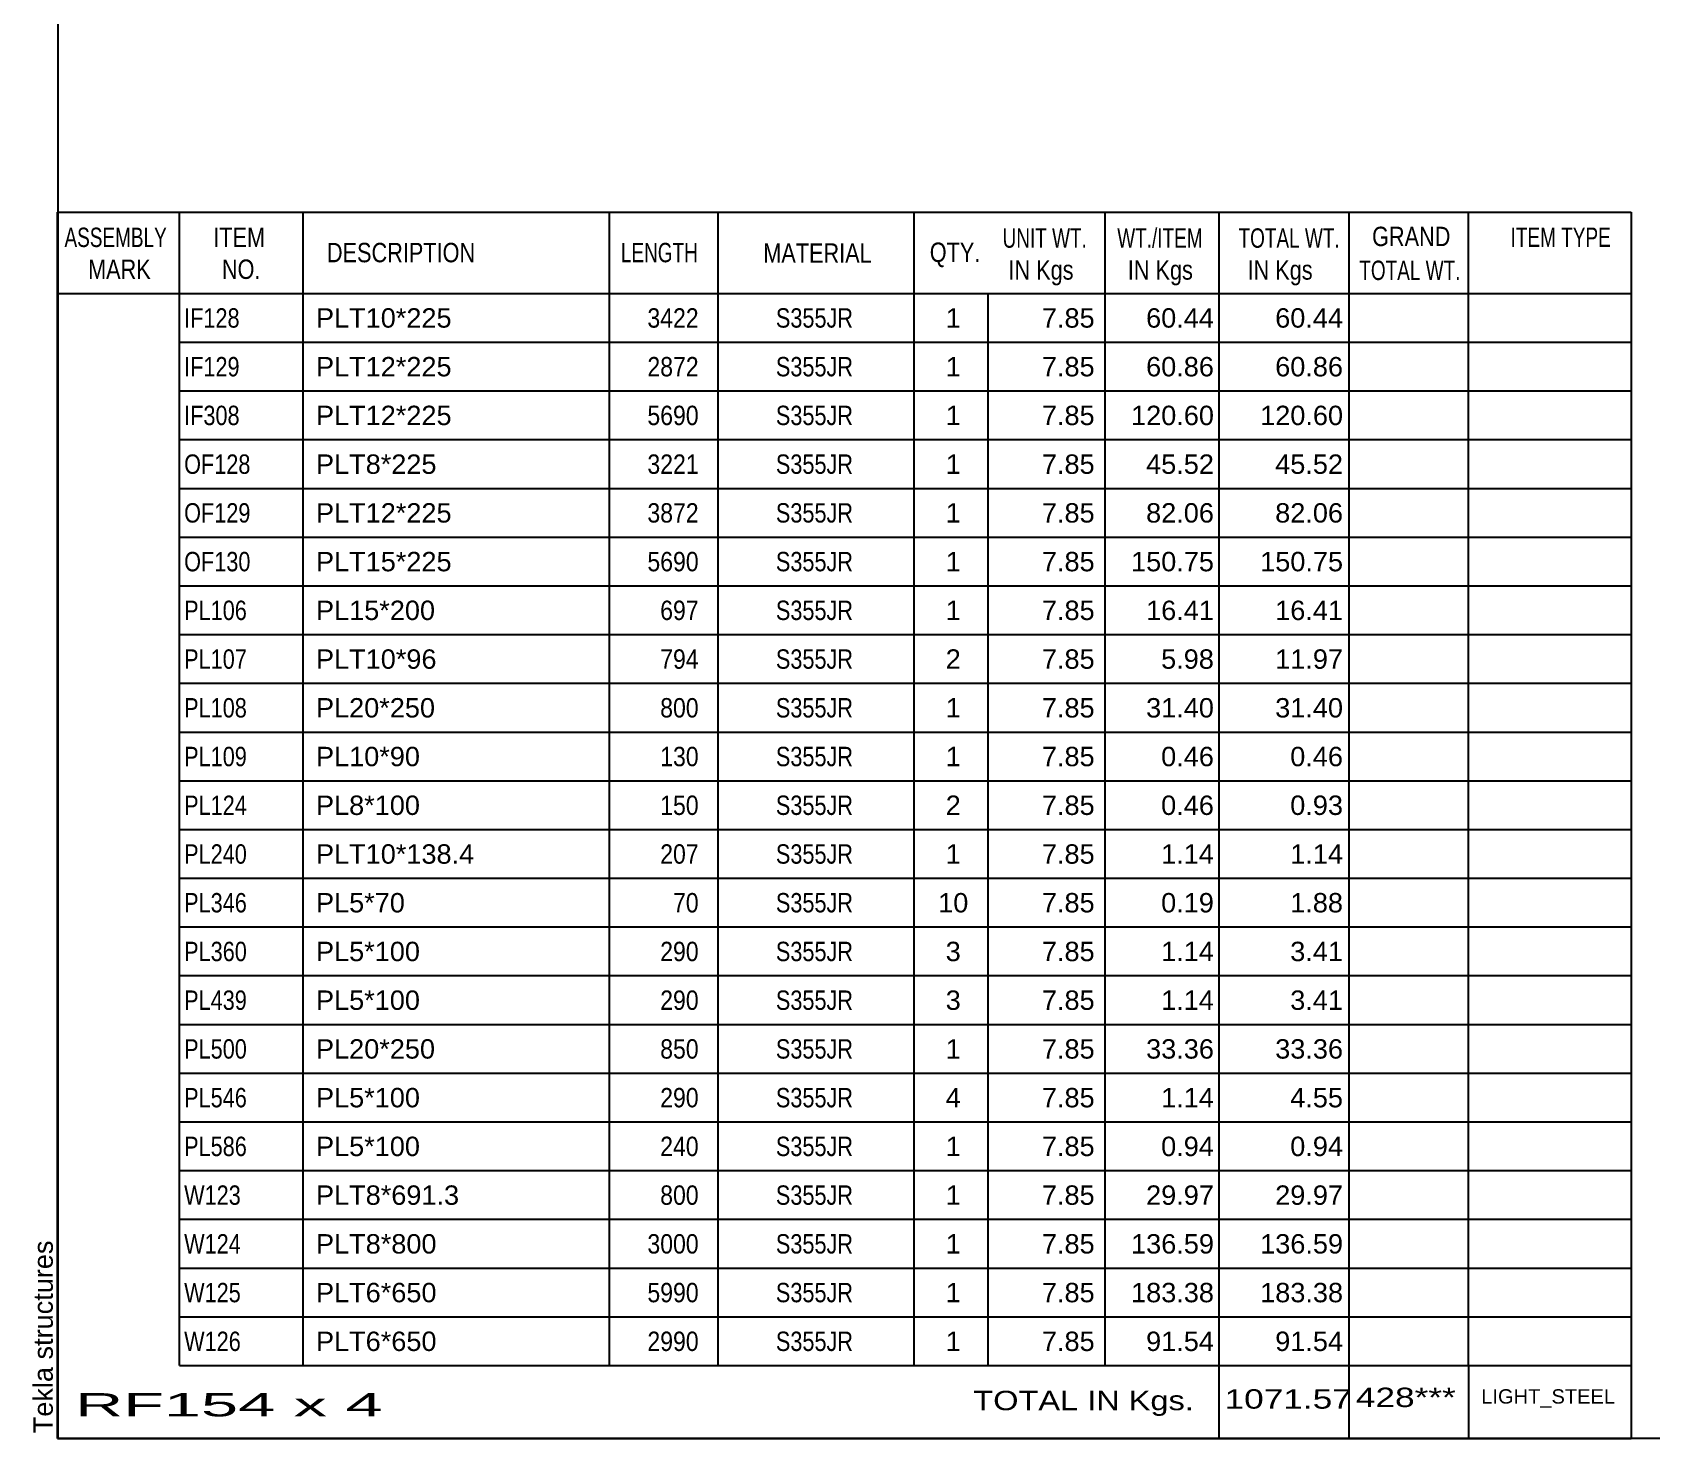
# Model space of a CAD drawing. Header units: millimetres. Extents: x -1024 to -622, y -183 to 94.
# Drawn here: x -1024.5 to -865, y -183.5 to -44.9 of the extents above; entities that cross this region are included whole.
import ezdxf

# ---------------------------------------------------------------- set-up
doc = ezdxf.new("R2010")
doc.units = ezdxf.units.MM
doc.styles.add('Arial', font='ARIAL.TTF', dxfattribs={"height": 0.2})

# ---------------------------------------------------------------- blocks, each defined once
blk = doc.blocks.new('Unknown-624476722-1210')
at = {"color": 5, "linetype": 'Continuous'}
for p, q in [((-1021.94, 93.57), (-1021.94, -183.43)), ((-1021.94, -183.43), (-621.94, -183.43))]:
    blk.add_line(p, q, dxfattribs=at)
at = {"color": 174, "linetype": 'Continuous', "style": 'Arial'}
blk.add_text('Tekla structures', height=1.9102, rotation=90, dxfattribs=at).set_placement((-1022.44, -182.93))
blk = doc.blocks.new('CBS_BOM-624476722-7347')
at = {"color": 7, "linetype": 'Continuous'}
for p, q in [((-1021.97, -70.66), (-1021.97, -62.66)), ((-1021.97, -62.66), (-867.05, -62.66)), ((-1009.97, -70.66), (-1009.97, -62.66)), ((-997.78, -70.66), (-997.78, -62.66)), ((-967.62, -70.66), (-967.62, -62.66)), ((-956.94, -70.66), (-956.94, -62.66)), ((-937.62, -70.66), (-937.62, -62.66)), ((-918.82, -70.66), (-918.82, -62.66)), ((-907.61, -70.66), (-907.61, -62.66)), ((-894.82, -70.66), (-894.82, -62.66)), ((-883.07, -70.66), (-883.07, -62.66)), ((-867.05, -62.67), (-867.05, -70.65)), ((-1021.97, -70.66), (-867.05, -70.66)), ((-1021.97, -75.46), (-1021.97, -70.66)), ((-1009.97, -75.46), (-1009.97, -70.66)), ((-997.78, -75.46), (-997.78, -70.66)), ((-967.62, -75.46), (-967.62, -70.66)), ((-956.94, -75.46), (-956.94, -70.66)), ((-937.62, -75.46), (-937.62, -70.66)), ((-930.36, -75.46), (-930.36, -70.66)), ((-918.82, -75.46), (-918.82, -70.66)), ((-907.61, -75.46), (-907.61, -70.66)), ((-894.82, -75.46), (-894.82, -70.66)), ((-883.05, -75.46), (-883.05, -70.66)), ((-867.05, -70.67), (-867.05, -75.46)), ((-1021.97, -80.26), (-1021.97, -75.46)), ((-1009.97, -75.46), (-867.05, -75.46)), ((-1009.97, -80.26), (-1009.97, -75.46)), ((-997.78, -80.26), (-997.78, -75.46)), ((-967.62, -80.26), (-967.62, -75.46)), ((-956.94, -80.26), (-956.94, -75.46)), ((-937.62, -80.26), (-937.62, -75.46)), ((-930.36, -80.26), (-930.36, -75.46)), ((-918.82, -80.26), (-918.82, -75.46)), ((-907.61, -80.26), (-907.61, -75.46)), ((-894.82, -80.26), (-894.82, -75.46)), ((-883.05, -80.26), (-883.05, -75.46)), ((-867.05, -75.47), (-867.05, -80.26)), ((-1021.97, -85.06), (-1021.97, -80.26)), ((-1009.97, -80.26), (-867.05, -80.26)), ((-1009.97, -85.06), (-1009.97, -80.26)), ((-997.78, -85.06), (-997.78, -80.26)), ((-967.62, -85.06), (-967.62, -80.26)), ((-956.94, -85.06), (-956.94, -80.26)), ((-937.62, -85.06), (-937.62, -80.26)), ((-930.36, -85.06), (-930.36, -80.26)), ((-918.82, -85.06), (-918.82, -80.26)), ((-907.61, -85.06), (-907.61, -80.26)), ((-894.82, -85.06), (-894.82, -80.26)), ((-883.05, -85.06), (-883.05, -80.26)), ((-867.05, -80.27), (-867.05, -85.06)), ((-1021.97, -89.86), (-1021.97, -85.06)), ((-1009.97, -85.06), (-867.05, -85.06)), ((-1009.97, -89.86), (-1009.97, -85.06)), ((-997.78, -89.86), (-997.78, -85.06)), ((-967.62, -89.86), (-967.62, -85.06)), ((-956.94, -89.86), (-956.94, -85.06)), ((-937.62, -89.86), (-937.62, -85.06)), ((-930.36, -89.86), (-930.36, -85.06)), ((-918.82, -89.86), (-918.82, -85.06)), ((-907.61, -89.86), (-907.61, -85.06)), ((-894.82, -89.86), (-894.82, -85.06)), ((-883.05, -89.86), (-883.05, -85.06)), ((-867.05, -85.07), (-867.05, -89.86)), ((-1021.97, -94.66), (-1021.97, -89.86)), ((-1009.97, -89.86), (-867.05, -89.86)), ((-1009.97, -94.66), (-1009.97, -89.86)), ((-997.78, -94.66), (-997.78, -89.86)), ((-967.62, -94.66), (-967.62, -89.86)), ((-956.94, -94.66), (-956.94, -89.86)), ((-937.62, -94.66), (-937.62, -89.86)), ((-930.36, -94.66), (-930.36, -89.86)), ((-918.82, -94.66), (-918.82, -89.86)), ((-907.61, -94.66), (-907.61, -89.86)), ((-894.82, -94.66), (-894.82, -89.86)), ((-883.05, -94.66), (-883.05, -89.86)), ((-867.05, -89.87), (-867.05, -94.66)), ((-1021.97, -99.46), (-1021.97, -94.66)), ((-1009.97, -94.66), (-867.05, -94.66)), ((-1009.97, -99.46), (-1009.97, -94.66)), ((-997.78, -99.46), (-997.78, -94.66)), ((-967.62, -99.46), (-967.62, -94.66)), ((-956.94, -99.46), (-956.94, -94.66)), ((-937.62, -99.46), (-937.62, -94.66)), ((-930.36, -99.46), (-930.36, -94.66)), ((-918.82, -99.46), (-918.82, -94.66)), ((-907.61, -99.46), (-907.61, -94.66)), ((-894.82, -99.46), (-894.82, -94.66)), ((-883.05, -99.46), (-883.05, -94.66)), ((-867.05, -94.67), (-867.05, -99.46)), ((-1021.97, -104.26), (-1021.97, -99.46)), ((-1009.97, -99.46), (-867.05, -99.46)), ((-1009.97, -104.26), (-1009.97, -99.46)), ((-997.78, -104.26), (-997.78, -99.46)), ((-967.62, -104.26), (-967.62, -99.46)), ((-956.94, -104.26), (-956.94, -99.46)), ((-937.62, -104.26), (-937.62, -99.46)), ((-930.36, -104.26), (-930.36, -99.46)), ((-918.82, -104.26), (-918.82, -99.46)), ((-907.61, -104.26), (-907.61, -99.46)), ((-894.82, -104.26), (-894.82, -99.46)), ((-883.05, -104.26), (-883.05, -99.46)), ((-867.05, -99.47), (-867.05, -104.26)), ((-1021.97, -109.06), (-1021.97, -104.26)), ((-1009.97, -104.26), (-867.05, -104.26)), ((-1009.97, -109.06), (-1009.97, -104.26)), ((-997.78, -109.06), (-997.78, -104.26)), ((-967.62, -109.06), (-967.62, -104.26)), ((-956.94, -109.06), (-956.94, -104.26)), ((-937.62, -109.06), (-937.62, -104.26)), ((-930.36, -109.06), (-930.36, -104.26)), ((-918.82, -109.06), (-918.82, -104.26)), ((-907.61, -109.06), (-907.61, -104.26)), ((-894.82, -109.06), (-894.82, -104.26)), ((-883.05, -109.06), (-883.05, -104.26)), ((-867.05, -104.27), (-867.05, -109.06)), ((-1021.97, -113.86), (-1021.97, -109.06)), ((-1009.97, -109.06), (-867.05, -109.06)), ((-1009.97, -113.86), (-1009.97, -109.06)), ((-997.78, -113.86), (-997.78, -109.06)), ((-967.62, -113.86), (-967.62, -109.06)), ((-956.94, -113.86), (-956.94, -109.06)), ((-937.62, -113.86), (-937.62, -109.06)), ((-930.36, -113.86), (-930.36, -109.06)), ((-918.82, -113.86), (-918.82, -109.06)), ((-907.61, -113.86), (-907.61, -109.06)), ((-894.82, -113.86), (-894.82, -109.06)), ((-883.05, -113.86), (-883.05, -109.06)), ((-867.05, -109.07), (-867.05, -113.86)), ((-1021.97, -118.66), (-1021.97, -113.86)), ((-1009.97, -113.86), (-867.05, -113.86)), ((-1009.97, -118.66), (-1009.97, -113.86)), ((-997.78, -118.66), (-997.78, -113.86)), ((-967.62, -118.66), (-967.62, -113.86)), ((-956.94, -118.66), (-956.94, -113.86)), ((-937.62, -118.66), (-937.62, -113.86)), ((-930.36, -118.66), (-930.36, -113.86)), ((-918.82, -118.66), (-918.82, -113.86)), ((-907.61, -118.66), (-907.61, -113.86)), ((-894.82, -118.66), (-894.82, -113.86)), ((-883.05, -118.66), (-883.05, -113.86)), ((-867.05, -113.87), (-867.05, -118.66)), ((-1021.97, -123.46), (-1021.97, -118.66)), ((-1009.97, -118.66), (-867.05, -118.66)), ((-1009.97, -123.46), (-1009.97, -118.66)), ((-997.78, -123.46), (-997.78, -118.66)), ((-967.62, -123.46), (-967.62, -118.66)), ((-956.94, -123.46), (-956.94, -118.66)), ((-937.62, -123.46), (-937.62, -118.66)), ((-930.36, -123.46), (-930.36, -118.66)), ((-918.82, -123.46), (-918.82, -118.66)), ((-907.61, -123.46), (-907.61, -118.66)), ((-894.82, -123.46), (-894.82, -118.66)), ((-883.05, -123.46), (-883.05, -118.66)), ((-867.05, -118.67), (-867.05, -123.46)), ((-1021.97, -128.26), (-1021.97, -123.46)), ((-1009.97, -123.46), (-867.05, -123.46)), ((-1009.97, -128.26), (-1009.97, -123.46)), ((-997.78, -128.26), (-997.78, -123.46)), ((-967.62, -128.26), (-967.62, -123.46)), ((-956.94, -128.26), (-956.94, -123.46)), ((-937.62, -128.26), (-937.62, -123.46)), ((-930.36, -128.26), (-930.36, -123.46)), ((-918.82, -128.26), (-918.82, -123.46)), ((-907.61, -128.26), (-907.61, -123.46)), ((-894.82, -128.26), (-894.82, -123.46)), ((-883.05, -128.26), (-883.05, -123.46)), ((-867.05, -123.47), (-867.05, -128.26)), ((-1021.97, -133.06), (-1021.97, -128.26)), ((-1009.97, -128.26), (-867.05, -128.26)), ((-1009.97, -133.06), (-1009.97, -128.26)), ((-997.78, -133.06), (-997.78, -128.26)), ((-967.62, -133.06), (-967.62, -128.26)), ((-956.94, -133.06), (-956.94, -128.26)), ((-937.62, -133.06), (-937.62, -128.26)), ((-930.36, -133.06), (-930.36, -128.26)), ((-918.82, -133.06), (-918.82, -128.26)), ((-907.61, -133.06), (-907.61, -128.26)), ((-894.82, -133.06), (-894.82, -128.26)), ((-883.05, -133.06), (-883.05, -128.26)), ((-867.05, -128.27), (-867.05, -133.06)), ((-1021.97, -137.86), (-1021.97, -133.06)), ((-1009.97, -133.06), (-867.05, -133.06)), ((-1009.97, -137.86), (-1009.97, -133.06)), ((-997.78, -137.86), (-997.78, -133.06)), ((-967.62, -137.86), (-967.62, -133.06)), ((-956.94, -137.86), (-956.94, -133.06)), ((-937.62, -137.86), (-937.62, -133.06)), ((-930.36, -137.86), (-930.36, -133.06)), ((-918.82, -137.86), (-918.82, -133.06)), ((-907.61, -137.86), (-907.61, -133.06)), ((-894.82, -137.86), (-894.82, -133.06)), ((-883.05, -137.86), (-883.05, -133.06)), ((-867.05, -133.07), (-867.05, -137.86)), ((-1021.97, -142.66), (-1021.97, -137.86)), ((-1009.97, -137.86), (-867.05, -137.86)), ((-1009.97, -142.66), (-1009.97, -137.86)), ((-997.78, -142.66), (-997.78, -137.86)), ((-967.62, -142.66), (-967.62, -137.86)), ((-956.94, -142.66), (-956.94, -137.86)), ((-937.62, -142.66), (-937.62, -137.86)), ((-930.36, -142.66), (-930.36, -137.86)), ((-918.82, -142.66), (-918.82, -137.86)), ((-907.61, -142.66), (-907.61, -137.86)), ((-894.82, -142.66), (-894.82, -137.86)), ((-883.05, -142.66), (-883.05, -137.86)), ((-867.05, -137.87), (-867.05, -142.66)), ((-1021.97, -147.46), (-1021.97, -142.66)), ((-1009.97, -142.66), (-867.05, -142.66)), ((-1009.97, -147.46), (-1009.97, -142.66)), ((-997.78, -147.46), (-997.78, -142.66)), ((-967.62, -147.46), (-967.62, -142.66)), ((-956.94, -147.46), (-956.94, -142.66)), ((-937.62, -147.46), (-937.62, -142.66)), ((-930.36, -147.46), (-930.36, -142.66)), ((-918.82, -147.46), (-918.82, -142.66)), ((-907.61, -147.46), (-907.61, -142.66)), ((-894.82, -147.46), (-894.82, -142.66)), ((-883.05, -147.46), (-883.05, -142.66)), ((-867.05, -142.67), (-867.05, -147.46)), ((-1021.97, -152.26), (-1021.97, -147.46)), ((-1009.97, -147.46), (-867.05, -147.46)), ((-1009.97, -152.26), (-1009.97, -147.46)), ((-997.78, -152.26), (-997.78, -147.46)), ((-967.62, -152.26), (-967.62, -147.46)), ((-956.94, -152.26), (-956.94, -147.46)), ((-937.62, -152.26), (-937.62, -147.46)), ((-930.36, -152.26), (-930.36, -147.46)), ((-918.82, -152.26), (-918.82, -147.46)), ((-907.61, -152.26), (-907.61, -147.46)), ((-894.82, -152.26), (-894.82, -147.46)), ((-883.05, -152.26), (-883.05, -147.46)), ((-867.05, -147.47), (-867.05, -152.26)), ((-1021.97, -157.06), (-1021.97, -152.26)), ((-1009.97, -152.26), (-867.05, -152.26)), ((-1009.97, -157.06), (-1009.97, -152.26)), ((-997.78, -157.06), (-997.78, -152.26)), ((-967.62, -157.06), (-967.62, -152.26)), ((-956.94, -157.06), (-956.94, -152.26)), ((-937.62, -157.06), (-937.62, -152.26)), ((-930.36, -157.06), (-930.36, -152.26)), ((-918.82, -157.06), (-918.82, -152.26)), ((-907.61, -157.06), (-907.61, -152.26)), ((-894.82, -157.06), (-894.82, -152.26)), ((-883.05, -157.06), (-883.05, -152.26)), ((-867.05, -152.27), (-867.05, -157.06)), ((-1021.97, -161.86), (-1021.97, -157.06)), ((-1009.97, -157.06), (-867.05, -157.06)), ((-1009.97, -161.86), (-1009.97, -157.06)), ((-997.78, -161.86), (-997.78, -157.06)), ((-967.62, -161.86), (-967.62, -157.06)), ((-956.94, -161.86), (-956.94, -157.06)), ((-937.62, -161.86), (-937.62, -157.06)), ((-930.36, -161.86), (-930.36, -157.06)), ((-918.82, -161.86), (-918.82, -157.06)), ((-907.61, -161.86), (-907.61, -157.06)), ((-894.82, -161.86), (-894.82, -157.06)), ((-883.05, -161.86), (-883.05, -157.06)), ((-867.05, -157.07), (-867.05, -161.86)), ((-1021.97, -166.66), (-1021.97, -161.86)), ((-1009.97, -161.86), (-867.05, -161.86)), ((-1009.97, -166.66), (-1009.97, -161.86)), ((-997.78, -166.66), (-997.78, -161.86)), ((-967.62, -166.66), (-967.62, -161.86)), ((-956.94, -166.66), (-956.94, -161.86)), ((-937.62, -166.66), (-937.62, -161.86)), ((-930.36, -166.66), (-930.36, -161.86)), ((-918.82, -166.66), (-918.82, -161.86)), ((-907.61, -166.66), (-907.61, -161.86)), ((-894.82, -166.66), (-894.82, -161.86)), ((-883.05, -166.66), (-883.05, -161.86)), ((-867.05, -161.87), (-867.05, -166.66)), ((-1021.97, -171.46), (-1021.97, -166.66)), ((-1009.97, -166.66), (-867.05, -166.66)), ((-1009.97, -171.46), (-1009.97, -166.66)), ((-997.78, -171.46), (-997.78, -166.66)), ((-967.62, -171.46), (-967.62, -166.66)), ((-956.94, -171.46), (-956.94, -166.66)), ((-937.62, -171.46), (-937.62, -166.66)), ((-930.36, -171.46), (-930.36, -166.66)), ((-918.82, -171.46), (-918.82, -166.66)), ((-907.61, -171.46), (-907.61, -166.66)), ((-894.82, -171.46), (-894.82, -166.66)), ((-883.05, -171.46), (-883.05, -166.66)), ((-867.05, -166.67), (-867.05, -171.46)), ((-1021.97, -176.26), (-1021.97, -171.46)), ((-1009.97, -171.46), (-867.05, -171.46)), ((-1009.97, -176.26), (-1009.97, -171.46)), ((-997.78, -176.26), (-997.78, -171.46)), ((-967.62, -176.26), (-967.62, -171.46)), ((-956.94, -176.26), (-956.94, -171.46)), ((-937.62, -176.26), (-937.62, -171.46)), ((-930.36, -176.26), (-930.36, -171.46)), ((-918.82, -176.26), (-918.82, -171.46)), ((-907.61, -176.26), (-907.61, -171.46)), ((-894.82, -176.26), (-894.82, -171.46)), ((-883.05, -176.26), (-883.05, -171.46)), ((-867.05, -171.47), (-867.05, -176.26)), ((-1021.97, -183.46), (-1021.97, -176.28)), ((-1009.97, -176.26), (-867.05, -176.26)), ((-907.61, -183.46), (-907.61, -176.28)), ((-894.82, -183.46), (-894.82, -176.28)), ((-883.01, -183.46), (-883.01, -176.28)), ((-867.05, -176.26), (-867.05, -183.46)), ((-1021.97, -183.46), (-867.05, -183.46))]:
    blk.add_line(p, q, dxfattribs=at)
at = {"color": 3, "linetype": 'Continuous', "style": 'Arial'}
for s, height, width, p in [('ASSEMBLY', 1.91, 0.7, (-1021.29, -66.09)), ('ITEM', 1.91, 0.8, (-1006.64, -66.09)), ('UNIT WT.', 1.91, 0.7, (-928.93, -66.16)), ('WT./ITEM', 1.91, 0.7, (-917.64, -66.16)), ('TOTAL WT.', 1.91, 0.7, (-905.7, -66.16)), ('GRAND', 1.91, 0.8, (-892.55, -66)), ('ITEM TYPE', 1.91, 0.7, (-878.91, -66.08)), ('DESCRIPTION', 1.9102, 0.8, (-995.45, -67.59)), ('LENGTH', 1.91, 0.7, (-966.51, -67.59)), ('MATERIAL', 1.91, 0.8, (-952.49, -67.64)), ('QTY.', 1.91, 0.8, (-936.1, -67.56)), ('MARK', 1.91, 0.8, (-1018.97, -69.23)), ('NO.', 1.91, 0.8, (-1005.79, -69.23)), ('IN Kgs', 1.91, 0.8, (-928.35, -69.3)), ('IN Kgs', 1.91, 0.8, (-916.6, -69.3)), ('IN Kgs', 1.91, 0.8, (-904.81, -69.3)), ('TOTAL WT.', 1.91, 0.7, (-893.81, -69.34))]:
    blk.add_text(s, height=height, dxfattribs=dict(at, width=width)).set_placement(p)
at = {"color": 7, "linetype": 'Continuous', "style": 'Arial'}
for s, width, p in [('IF128', 0.8, (-1009.51, -74.03)), ('3422', 0.85, (-963.9, -74.03)), ('S355JR', 0.8, (-951.25, -74.03)), ('IF129', 0.8, (-1009.51, -78.83)), ('2872', 0.85, (-963.9, -78.83)), ('S355JR', 0.8, (-951.25, -78.83)), ('IF308', 0.8, (-1009.51, -83.63)), ('5690', 0.85, (-963.9, -83.63)), ('S355JR', 0.8, (-951.25, -83.63)), ('OF128', 0.8, (-1009.51, -88.43)), ('3221', 0.85, (-963.9, -88.43)), ('S355JR', 0.8, (-951.25, -88.43)), ('OF129', 0.8, (-1009.51, -93.23)), ('3872', 0.85, (-963.9, -93.23)), ('S355JR', 0.8, (-951.25, -93.23)), ('OF130', 0.8, (-1009.51, -98.03)), ('5690', 0.85, (-963.9, -98.03)), ('S355JR', 0.8, (-951.25, -98.03)), ('PL106', 0.8, (-1009.51, -102.83)), ('697', 0.85, (-962.64, -102.83)), ('S355JR', 0.8, (-951.25, -102.83)), ('PL107', 0.8, (-1009.51, -107.63)), ('794', 0.85, (-962.64, -107.63)), ('S355JR', 0.8, (-951.25, -107.63)), ('PL108', 0.8, (-1009.51, -112.43)), ('800', 0.85, (-962.64, -112.43)), ('S355JR', 0.8, (-951.25, -112.43)), ('PL109', 0.8, (-1009.51, -117.23)), ('130', 0.85, (-962.64, -117.23)), ('S355JR', 0.8, (-951.25, -117.23)), ('PL124', 0.8, (-1009.51, -122.03)), ('150', 0.85, (-962.64, -122.03)), ('S355JR', 0.8, (-951.25, -122.03)), ('PL240', 0.8, (-1009.51, -126.83)), ('207', 0.85, (-962.64, -126.83)), ('S355JR', 0.8, (-951.25, -126.83)), ('PL346', 0.8, (-1009.51, -131.63)), ('70', 0.85, (-961.38, -131.63)), ('S355JR', 0.8, (-951.25, -131.63)), ('PL360', 0.8, (-1009.51, -136.43)), ('290', 0.85, (-962.64, -136.43)), ('S355JR', 0.8, (-951.25, -136.43)), ('PL439', 0.8, (-1009.51, -141.23)), ('290', 0.85, (-962.64, -141.23)), ('S355JR', 0.8, (-951.25, -141.23)), ('PL500', 0.8, (-1009.51, -146.03)), ('850', 0.85, (-962.64, -146.03)), ('S355JR', 0.8, (-951.25, -146.03)), ('PL546', 0.8, (-1009.51, -150.83)), ('290', 0.85, (-962.64, -150.83)), ('S355JR', 0.8, (-951.25, -150.83)), ('PL586', 0.8, (-1009.51, -155.63)), ('240', 0.85, (-962.64, -155.63)), ('S355JR', 0.8, (-951.25, -155.63)), ('W123', 0.8, (-1009.51, -160.43)), ('800', 0.85, (-962.64, -160.43)), ('S355JR', 0.8, (-951.25, -160.43)), ('W124', 0.8, (-1009.51, -165.23)), ('3000', 0.85, (-963.9, -165.23)), ('S355JR', 0.8, (-951.25, -165.23)), ('W125', 0.8, (-1009.51, -170.03)), ('5990', 0.85, (-963.9, -170.03)), ('S355JR', 0.8, (-951.25, -170.03)), ('W126', 0.8, (-1009.51, -174.83)), ('2990', 0.85, (-963.9, -174.83)), ('S355JR', 0.8, (-951.25, -174.83))]:
    blk.add_text(s, height=1.91, dxfattribs=dict(at, width=width)).set_placement(p)
for s, height, p in [('PLT10*225', 1.91, (-996.53, -74.03)), ('1', 1.91, (-934.53, -74.03)), ('7.85', 1.91, (-925.06, -74.03)), ('60.44', 1.91, (-914.8, -74.03)), ('60.44', 1.91, (-902.09, -74.03)), ('PLT12*225', 1.91, (-996.53, -78.83)), ('1', 1.91, (-934.53, -78.83)), ('7.85', 1.91, (-925.06, -78.83)), ('60.86', 1.91, (-914.8, -78.83)), ('60.86', 1.91, (-902.09, -78.83)), ('PLT12*225', 1.91, (-996.53, -83.63)), ('1', 1.91, (-934.53, -83.63)), ('7.85', 1.91, (-925.06, -83.63)), ('120.60', 1.91, (-916.28, -83.63)), ('120.60', 1.91, (-903.57, -83.63)), ('PLT8*225', 1.91, (-996.53, -88.43)), ('1', 1.91, (-934.53, -88.43)), ('7.85', 1.91, (-925.06, -88.43)), ('45.52', 1.91, (-914.8, -88.43)), ('45.52', 1.91, (-902.09, -88.43)), ('PLT12*225', 1.91, (-996.53, -93.23)), ('1', 1.91, (-934.53, -93.23)), ('7.85', 1.91, (-925.06, -93.23)), ('82.06', 1.91, (-914.8, -93.23)), ('82.06', 1.91, (-902.09, -93.23)), ('PLT15*225', 1.91, (-996.53, -98.03)), ('1', 1.91, (-934.53, -98.03)), ('7.85', 1.91, (-925.06, -98.03)), ('150.75', 1.91, (-916.28, -98.03)), ('150.75', 1.91, (-903.57, -98.03)), ('PL15*200', 1.91, (-996.53, -102.83)), ('1', 1.91, (-934.53, -102.83)), ('7.85', 1.91, (-925.06, -102.83)), ('16.41', 1.91, (-914.8, -102.83)), ('16.41', 1.91, (-902.09, -102.83)), ('PLT10*96', 1.91, (-996.53, -107.63)), ('2', 1.91, (-934.53, -107.63)), ('7.85', 1.91, (-925.06, -107.63)), ('5.98', 1.91, (-913.32, -107.63)), ('11.97', 1.91, (-902.09, -107.63)), ('PL20*250', 1.91, (-996.53, -112.43)), ('1', 1.91, (-934.53, -112.43)), ('7.85', 1.91, (-925.06, -112.43)), ('31.40', 1.91, (-914.8, -112.43)), ('31.40', 1.91, (-902.09, -112.43)), ('PL10*90', 1.91, (-996.53, -117.23)), ('1', 1.91, (-934.53, -117.23)), ('7.85', 1.91, (-925.06, -117.23)), ('0.46', 1.91, (-913.32, -117.23)), ('0.46', 1.91, (-900.61, -117.23)), ('PL8*100', 1.91, (-996.53, -122.03)), ('2', 1.91, (-934.53, -122.03)), ('7.85', 1.91, (-925.06, -122.03)), ('0.46', 1.91, (-913.32, -122.03)), ('0.93', 1.91, (-900.61, -122.03)), ('PLT10*138.4', 1.9102, (-996.53, -126.83)), ('1', 1.91, (-934.53, -126.83)), ('7.85', 1.91, (-925.06, -126.83)), ('1.14', 1.91, (-913.32, -126.83)), ('1.14', 1.91, (-900.61, -126.83)), ('PL5*70', 1.91, (-996.53, -131.63)), ('10', 1.91, (-935.27, -131.63)), ('7.85', 1.91, (-925.06, -131.63)), ('0.19', 1.91, (-913.32, -131.63)), ('1.88', 1.91, (-900.61, -131.63)), ('PL5*100', 1.91, (-996.53, -136.43)), ('3', 1.91, (-934.53, -136.43)), ('7.85', 1.91, (-925.06, -136.43)), ('1.14', 1.91, (-913.32, -136.43)), ('3.41', 1.91, (-900.61, -136.43)), ('PL5*100', 1.91, (-996.53, -141.23)), ('3', 1.91, (-934.53, -141.23)), ('7.85', 1.91, (-925.06, -141.23)), ('1.14', 1.91, (-913.32, -141.23)), ('3.41', 1.91, (-900.61, -141.23)), ('PL20*250', 1.91, (-996.53, -146.03)), ('1', 1.91, (-934.53, -146.03)), ('7.85', 1.91, (-925.06, -146.03)), ('33.36', 1.91, (-914.8, -146.03)), ('33.36', 1.91, (-902.09, -146.03)), ('PL5*100', 1.91, (-996.53, -150.83)), ('4', 1.91, (-934.53, -150.83)), ('7.85', 1.91, (-925.06, -150.83)), ('1.14', 1.91, (-913.32, -150.83)), ('4.55', 1.91, (-900.61, -150.83)), ('PL5*100', 1.91, (-996.53, -155.63)), ('1', 1.91, (-934.53, -155.63)), ('7.85', 1.91, (-925.06, -155.63)), ('0.94', 1.91, (-913.32, -155.63)), ('0.94', 1.91, (-900.61, -155.63)), ('PLT8*691.3', 1.91, (-996.53, -160.43)), ('1', 1.91, (-934.53, -160.43)), ('7.85', 1.91, (-925.06, -160.43)), ('29.97', 1.91, (-914.8, -160.43)), ('29.97', 1.91, (-902.09, -160.43)), ('PLT8*800', 1.91, (-996.53, -165.23)), ('1', 1.91, (-934.53, -165.23)), ('7.85', 1.91, (-925.06, -165.23)), ('136.59', 1.91, (-916.28, -165.23)), ('136.59', 1.91, (-903.57, -165.23)), ('PLT6*650', 1.91, (-996.53, -170.03)), ('1', 1.91, (-934.53, -170.03)), ('7.85', 1.91, (-925.06, -170.03)), ('183.38', 1.91, (-916.28, -170.03)), ('183.38', 1.91, (-903.57, -170.03)), ('PLT6*650', 1.91, (-996.53, -174.83)), ('1', 1.91, (-934.53, -174.83)), ('7.85', 1.91, (-925.06, -174.83)), ('91.54', 1.91, (-914.8, -174.83)), ('91.54', 1.91, (-902.09, -174.83))]:
    blk.add_text(s, height=height, dxfattribs=at).set_placement(p)
at = {"color": 6, "linetype": 'Continuous', "style": 'Arial'}
for s, height, width, p in [('428***', 1.91, 1.3, (-894.15, -180.35)), ('RF154 x 4', 2.292, 2.05, (-1020.25, -181.27)), ('TOTAL IN Kgs.', 1.9102, 1.2, (-931.81, -180.66)), ('1071.57', 1.91, 1.3, (-907.08, -180.51))]:
    blk.add_text(s, height=height, dxfattribs=dict(at, width=width)).set_placement(p)
blk.add_text('LIGHT_STEEL', height=1.4135, dxfattribs=at).set_placement((-881.8, -180.01))

msp = doc.modelspace()

# ---------------------------------------------------------------- block references
for name in ['Unknown-624476722-1210', 'CBS_BOM-624476722-7347']:
    msp.add_blockref(name, (0, 0))

doc.saveas('drawing.dxf')
